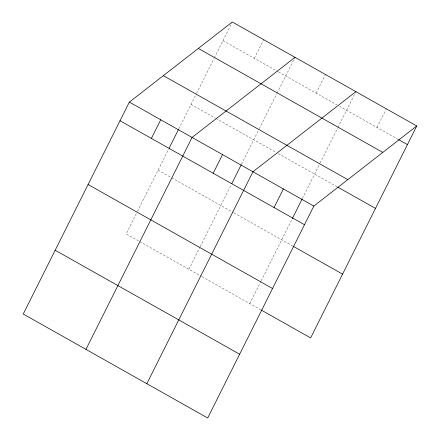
<?xml version="1.0" encoding="UTF-8"?>
<svg xmlns="http://www.w3.org/2000/svg" width="440" height="440" viewBox="0 0 440 440"><rect width="100%" height="100%" fill="white"/><g stroke="black" fill="none" stroke-linecap="round" stroke-linejoin="round"><path stroke-width="0.33" stroke-dasharray="2.2 1.65" d="M136.312 213.691L126.176 233.926L139.194 241.263M137.544 211.239L168.784 148.847M178.838 128.766L196.251 94.001M196.554 93.385L214.06 58.427M214.368 57.816L232.001 22.6M254.326 58.317L263.665 39.677M188.892 269.28L199.953 247.203M200.261 246.587L231.198 184.806M241.555 164.12L258.968 129.349M259.27 128.739L276.777 93.781M277.085 93.165L295.02 57.354M316.124 93.148L325.457 74.509M249.766 303.589L260.821 281.512M261.129 280.902L292.067 219.12M302.429 198.429L319.836 163.663M320.144 163.048L337.651 128.09M337.959 127.479L355.591 92.263M376.992 127.463L386.326 108.818M222.97 40.64L277.992 71.66M278.586 71.989L337.007 104.924M339.394 106.266L397.881 139.233M191.026 104.429L215.287 118.102M215.875 118.432L275.825 152.224M278.212 153.571L337.293 186.874M158.12 170.143L171.138 177.48M171.727 177.815L233.365 212.559M233.965 212.894L292.452 245.861M139.788 241.599L201.427 276.342M202.026 276.683L260.507 309.645"/><path stroke-width="0.66" d="M129.36 102.097L23.238 314.028L207.697 418L313.825 206.074L416.763 125.972L232.304 22L129.36 102.097L313.825 206.074M151.388 138.413L160.721 119.774M169.087 148.236L178.536 129.376M85.954 349.377L192.077 137.451L295.02 57.354M213.18 173.245L222.514 154.605M231.803 183.59L241.252 164.725M146.823 383.691L252.951 171.76L355.894 91.663M274.048 207.559L283.388 188.914M292.369 218.51L302.12 199.04M416.763 125.972L310.64 337.904L261.107 309.986M398.475 139.568L407.429 144.617M198.336 48.433L382.795 152.405M163.334 75.663L347.793 179.641M337.893 187.209L375.485 208.401M120.026 120.736L304.486 224.714M293.046 246.197L342.579 274.12M88.088 184.525L272.547 288.497M55.176 250.239L239.635 354.216"/></g></svg>
